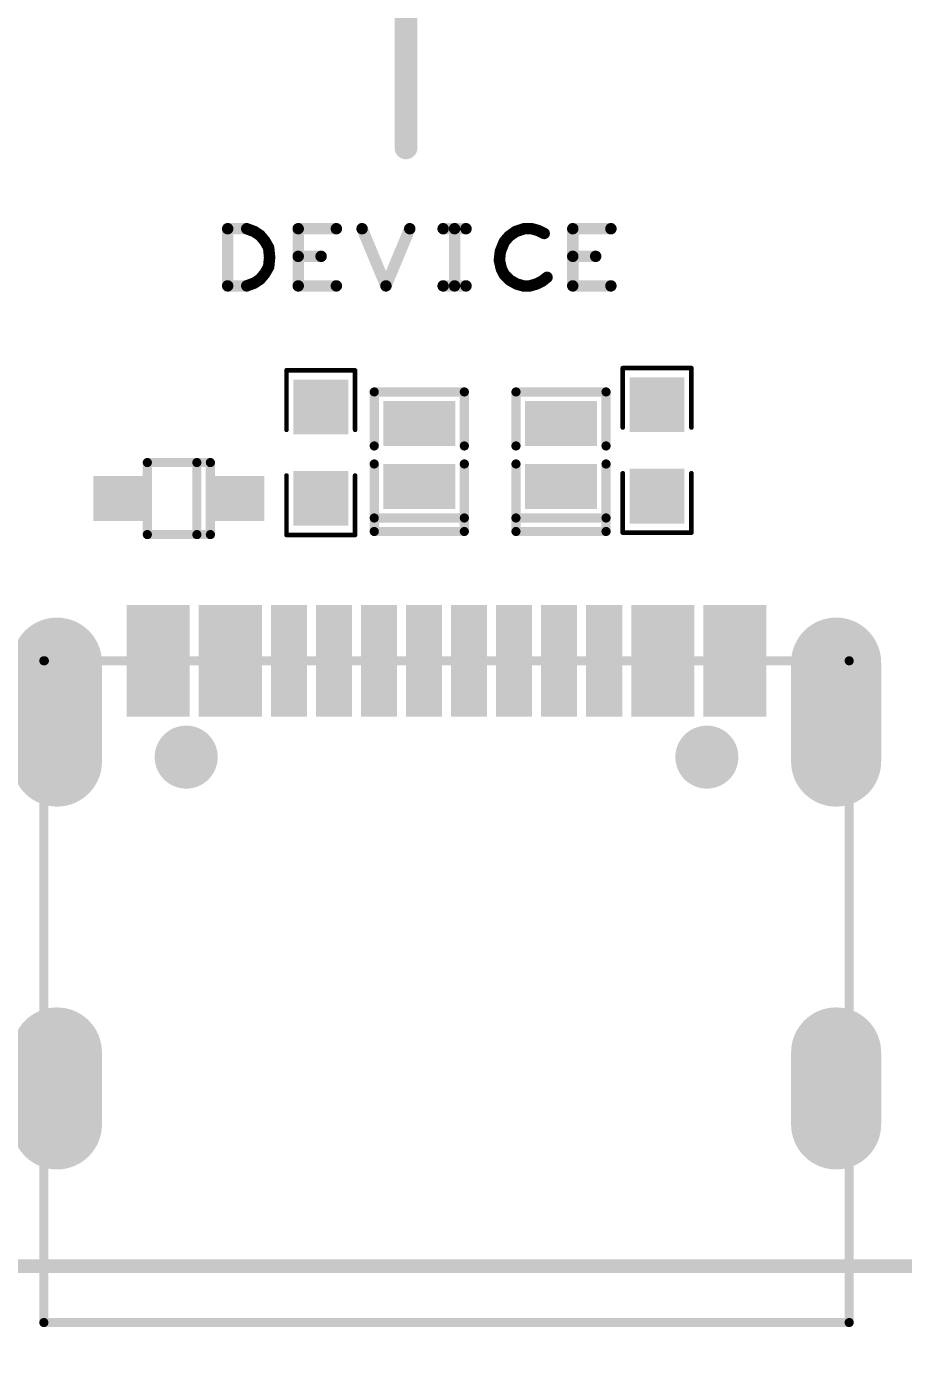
# Model space of a CAD drawing. Extents: x -13 to 102, y 0 to 99.
# Drawn here: x 21.75 to 31.49, y 9.54 to 24.27 of the extents above; entities that cross this region are included whole.
import ezdxf

# ---------------------------------------------------------------- set-up
doc = ezdxf.new("R2010")
doc.units = 0
doc.layers.get('0').update_dxf_attribs({"linetype": 'CONTINUOUS'})
doc.layers.get('DEFPOINTS').update_dxf_attribs({"linetype": 'CONTINUOUS'})
doc.layers.add('SILK_TOP_ART', color=251, linetype='CONTINUOUS')
doc.layers.add('SOLDER_TOP_ART', color=18, linetype='CONTINUOUS')
doc.layers.get('0').off()
doc.dimstyles.get("Standard").update_dxf_attribs({"dimtxt": 3, "dimasz": 3, "dimexe": 0.18, "dimexo": 0, "dimgap": 1.5, "dimtad": 0, "dimtih": 1, "dimtoh": 1, "dimzin": 0, "dimcen": 0.09, "dimazin": 3, "dimtfac": 1, "dimtofl": 0, "dimtmove": 0, "dimatfit": 3})

# ---------------------------------------------------------------- blocks, each defined once
blk = doc.blocks.new('ROUND_214')
at = {"const_width": 0.0508}
blk.add_lwpolyline([(-0.0254, 0, 1), (0.0254, 0, 1)], format="xyb", close=True, dxfattribs=at)
blk = doc.blocks.new('ROUND_159')
at = {"const_width": 0.0635}
blk.add_lwpolyline([(-0.03175, 0, 1), (0.03175, 0, 1)], format="xyb", close=True, dxfattribs=at)
blk = doc.blocks.new('ROUND_275')
at = {"const_width": 0.127}
blk.add_lwpolyline([(-0.0635, 0, 1), (0.0635, 0, 1)], format="xyb", close=True, dxfattribs=at)
blk = doc.blocks.new('ROUND_320')
at = {"const_width": 0.0254}
blk.add_lwpolyline([(-0.0127, 0, 1), (0.0127, 0, 1)], format="xyb", close=True, dxfattribs=at)
blk = doc.blocks.new('OBLONG_334')
at = {"const_width": 1}
blk.add_lwpolyline([(0, 0.55), (0, -0.55)], dxfattribs=at)
at = {"const_width": 0.5}
for points in [[(-0.25, 0.55, 1), (0.25, 0.55, 1)], [(-0.25, -0.55, 1), (0.25, -0.55, 1)]]:
    blk.add_lwpolyline(points, format="xyb", close=True, dxfattribs=at)
blk = doc.blocks.new('OBLONG_335')
at = {"const_width": 1}
blk.add_lwpolyline([(0, 0.4), (0, -0.4)], dxfattribs=at)
at = {"const_width": 0.5}
for points in [[(-0.25, 0.4, 1), (0.25, 0.4, 1)], [(-0.25, -0.4, 1), (0.25, -0.4, 1)]]:
    blk.add_lwpolyline(points, format="xyb", close=True, dxfattribs=at)
blk = doc.blocks.new('RECTANGLE_374')
blk.add_solid([(0.29, 0.25), (0.29, -0.25), (-0.29, 0.25), (-0.29, -0.25)])
blk = doc.blocks.new('RECTANGLE_356')
blk.add_solid([(0.2, 0.62), (0.2, -0.62), (-0.2, 0.62), (-0.2, -0.62)])
blk = doc.blocks.new('SQUARE_333')
blk.add_solid([(0.304, 0.304), (0.304, -0.304), (-0.304, 0.304), (-0.304, -0.304)])
blk = doc.blocks.new('ROUND_330')
at = {"const_width": 0.35}
blk.add_lwpolyline([(-0.175, 0, 1), (0.175, 0, 1)], format="xyb", close=True, dxfattribs=at)
blk = doc.blocks.new('RECTANGLE_339')
blk.add_solid([(0.4, 0.25), (0.4, -0.25), (-0.4, 0.25), (-0.4, -0.25)])
blk = doc.blocks.new('*U174')
at = {"layer": 'SOLDER_TOP_ART', "color": 0, "linetype": 'CONTINUOUS'}
blk.add_text('88.00', height=3, dxfattribs=at).set_placement((39.771, 0.605))
blk = doc.blocks.new('*D168')
at = {"layer": 'DEFPOINTS', "color": 0, "linetype": 'CONTINUOUS'}
for p in [(1, 82.538), (89, 61.962), (89, 2.079)]:
    blk.add_point(p, dxfattribs=at)
at = {"layer": 'SOLDER_TOP_ART', "color": 0, "linetype": 'CONTINUOUS'}
for p, q in [((1, 82.538), (1, 1.899)), ((89, 61.962), (89, 1.899)), ((4, 2.079), (38.441, 2.079)), ((86, 2.079), (51.559, 2.079))]:
    blk.add_line(p, q, dxfattribs=at)
for points in [[(4, 2.579), (4, 1.579), (1, 2.079)], [(86, 2.579), (86, 1.579), (89, 2.079)]]:
    blk.add_solid(points, dxfattribs=at)
at = {"layer": 'SOLDER_TOP_ART', "linetype": 'CONTINUOUS'}
blk.add_blockref('*U174', (0, 0), dxfattribs=at)

msp = doc.modelspace()

# ---------------------------------------------------------------- linework, layer by layer
at = {"layer": 'SILK_TOP_ART'}
for points, const_width in [([(25.9652, 24.8444), (25.9652, 22.9203)], 0.254), ([(23.9861, 21.3868), (23.9861, 22.0218)], 0.127), ([(23.9861, 22.0218), (24.1977, 22.0218)], 0.127), ([(24.1977, 22.0218), (24.2824, 21.99)], 0.127), ([(24.2824, 21.99), (24.3459, 21.9477)], 0.127), ([(24.3459, 21.9477), (24.3988, 21.8842)], 0.127), ([(24.3988, 21.8842), (24.4412, 21.8101)], 0.127), ([(24.7692, 21.3868), (24.7692, 22.0218)], 0.127), ([(24.7692, 22.0218), (25.1926, 22.0218)], 0.127), ([(25.4783, 22.0218), (25.7429, 21.3868)], 0.127), ([(25.7429, 21.3868), (26.0075, 22.0218)], 0.127), ([(26.3779, 22.0218), (26.6319, 22.0218)], 0.127), ([(26.5049, 22.0218), (26.5049, 21.3868)], 0.127), ([(27.1082, 21.9371), (27.0552, 21.8736)], 0.127), ([(27.1822, 21.99), (27.1082, 21.9371)], 0.127), ([(27.2775, 22.0218), (27.1822, 21.99)], 0.127), ([(27.3622, 22.0218), (27.2775, 22.0218)], 0.127), ([(27.4362, 22.0006), (27.3622, 22.0218)], 0.127), ([(27.4997, 21.9689), (27.4362, 22.0006)], 0.127), ([(27.8172, 21.3868), (27.8172, 22.0218)], 0.127), ([(27.8172, 22.0218), (28.2406, 22.0218)], 0.127), ([(24.4412, 21.8101), (24.4517, 21.7043)], 0.127), ([(27.0129, 21.7678), (27.0023, 21.6725)], 0.127), ([(27.0552, 21.8736), (27.0129, 21.7678)], 0.127), ([(24.4412, 21.5985), (24.3988, 21.5244)], 0.127), ([(24.4517, 21.7043), (24.4412, 21.5985)], 0.127), ([(25.0232, 21.7149), (24.7692, 21.7149)], 0.127), ([(27.0023, 21.6725), (27.0235, 21.5773)], 0.127), ([(28.0712, 21.7149), (27.8172, 21.7149)], 0.127), ([(24.3459, 21.4609), (24.2824, 21.4185)], 0.127), ([(24.3988, 21.5244), (24.3459, 21.4609)], 0.127), ([(27.0235, 21.5773), (27.0552, 21.5138)], 0.127), ([(27.0552, 21.5138), (27.1187, 21.4503)], 0.127), ([(27.1187, 21.4503), (27.1928, 21.408)], 0.127), ([(27.4151, 21.408), (27.4786, 21.4397)], 0.127), ([(27.4786, 21.4397), (27.5315, 21.482)], 0.127), ([(24.1977, 21.3868), (23.9861, 21.3868)], 0.127), ([(24.2824, 21.4185), (24.1977, 21.3868)], 0.127), ([(25.1926, 21.3868), (24.7692, 21.3868)], 0.127), ([(26.3779, 21.3868), (26.6319, 21.3868)], 0.127), ([(27.1928, 21.408), (27.2669, 21.3868)], 0.127), ([(27.2669, 21.3868), (27.341, 21.3868)], 0.127), ([(27.341, 21.3868), (27.4151, 21.408)], 0.127), ([(28.2406, 21.3868), (27.8172, 21.3868)], 0.127), ([(24.6388, 20.4486), (24.6388, 19.7882)], 0.0508), ([(25.4008, 20.4486), (24.6388, 20.4486)], 0.0508), ([(25.4008, 19.7882), (25.4008, 20.4486)], 0.0508), ([(28.3718, 20.474), (28.3718, 19.8136)], 0.0508), ([(29.1338, 20.474), (28.3718, 20.474)], 0.0508), ([(29.1338, 19.8136), (29.1338, 20.474)], 0.0508), ([(25.6133, 20.2089), (26.6133, 20.2089)], 0.1016), ([(25.6133, 19.6089), (25.6133, 20.2089)], 0.1016), ([(26.6133, 20.2089), (26.6133, 19.6089)], 0.1016), ([(27.1865, 20.2089), (28.1865, 20.2089)], 0.1016), ([(27.1865, 19.6089), (27.1865, 20.2089)], 0.1016), ([(28.1865, 20.2089), (28.1865, 19.6089)], 0.1016), ([(23.0942, 19.4246), (23.7942, 19.4246)], 0.1016), ([(23.0942, 18.6246), (23.0942, 19.4246)], 0.1016), ([(23.6442, 19.4246), (23.6442, 18.6246)], 0.1016), ([(23.7942, 19.4246), (23.7942, 18.6246)], 0.1016), ([(25.6133, 18.6589), (25.6133, 19.4089)], 0.1016), ([(26.6133, 19.4089), (26.6133, 18.6589)], 0.1016), ([(27.1865, 18.6589), (27.1865, 19.4089)], 0.1016), ([(28.1865, 19.4089), (28.1865, 18.6589)], 0.1016), ([(24.6388, 18.6198), (24.6388, 19.2802)], 0.0508), ([(25.4008, 19.2802), (25.4008, 18.6198)], 0.0508), ([(28.3718, 18.6452), (28.3718, 19.3056)], 0.0508), ([(29.1338, 19.3056), (29.1338, 18.6452)], 0.0508), ([(25.6133, 18.8089), (26.6133, 18.8089)], 0.1016), ([(27.1865, 18.8089), (28.1865, 18.8089)], 0.1016), ([(26.6133, 18.6589), (25.6133, 18.6589)], 0.1016), ([(28.1865, 18.6589), (27.1865, 18.6589)], 0.1016), ([(23.7942, 18.6246), (23.0942, 18.6246)], 0.1016), ([(25.4008, 18.6198), (24.6388, 18.6198)], 0.0508), ([(29.1338, 18.6452), (28.3718, 18.6452)], 0.0508), ([(21.9457, 17.223), (21.9457, 9.873)], 0.1016), ([(30.8857, 17.223), (21.9507, 17.223)], 0.1016), ([(30.8857, 9.873), (30.8857, 17.223)], 0.1016), ([(3, 10.5), (87, 10.5)], 0.1524), ([(21.9457, 9.873), (30.8857, 9.873)], 0.1016)]:
    msp.add_lwpolyline(points, dxfattribs=dict(at, const_width=const_width))
at = {"layer": 'SOLDER_TOP_ART', "const_width": 0.1524}
msp.add_lwpolyline([(3, 10.5), (87, 10.5)], dxfattribs=at)

# ---------------------------------------------------------------- block references
at = {"layer": 'SILK_TOP_ART'}
for name, p in [('ROUND_275', (25.9652, 22.9203)), ('ROUND_159', (23.9861, 22.0218)), ('ROUND_159', (24.1977, 22.0218)), ('ROUND_159', (24.2824, 21.99)), ('ROUND_159', (24.3459, 21.9477)), ('ROUND_159', (24.3988, 21.8842)), ('ROUND_159', (24.7692, 22.0218)), ('ROUND_159', (25.1926, 22.0218)), ('ROUND_159', (25.4783, 22.0218)), ('ROUND_159', (26.0075, 22.0218)), ('ROUND_159', (26.3779, 22.0218)), ('ROUND_159', (26.5049, 22.0218)), ('ROUND_159', (26.6319, 22.0218)), ('ROUND_159', (27.1082, 21.9371)), ('ROUND_159', (27.1822, 21.99)), ('ROUND_159', (27.2775, 22.0218)), ('ROUND_159', (27.3622, 22.0218)), ('ROUND_159', (27.4362, 22.0006)), ('ROUND_159', (27.4997, 21.9689)), ('ROUND_159', (27.8172, 22.0218)), ('ROUND_159', (28.2406, 22.0218)), ('ROUND_159', (24.4412, 21.8101)), ('ROUND_159', (27.0129, 21.7678)), ('ROUND_159', (27.0552, 21.8736)), ('ROUND_159', (24.4412, 21.5985)), ('ROUND_159', (24.4517, 21.7043)), ('ROUND_159', (24.7692, 21.7149)), ('ROUND_159', (25.0232, 21.7149)), ('ROUND_159', (27.0023, 21.6725)), ('ROUND_159', (27.8172, 21.7149)), ('ROUND_159', (28.0712, 21.7149)), ('ROUND_159', (24.3459, 21.4609)), ('ROUND_159', (24.3988, 21.5244)), ('ROUND_159', (27.0235, 21.5773)), ('ROUND_159', (27.0552, 21.5138)), ('ROUND_159', (27.1187, 21.4503)), ('ROUND_159', (27.4786, 21.4397)), ('ROUND_159', (27.5315, 21.482)), ('ROUND_159', (23.9861, 21.3868)), ('ROUND_159', (23.9861, 21.3868)), ('ROUND_159', (24.1977, 21.3868)), ('ROUND_159', (24.2824, 21.4185)), ('ROUND_159', (24.7692, 21.3868)), ('ROUND_159', (25.1926, 21.3868)), ('ROUND_159', (25.7429, 21.3868)), ('ROUND_159', (26.3779, 21.3868)), ('ROUND_159', (26.5049, 21.3868)), ('ROUND_159', (26.6319, 21.3868)), ('ROUND_159', (27.1928, 21.408)), ('ROUND_159', (27.2669, 21.3868)), ('ROUND_159', (27.341, 21.3868)), ('ROUND_159', (27.4151, 21.408)), ('ROUND_159', (27.8172, 21.3868)), ('ROUND_159', (28.2406, 21.3868)), ('ROUND_320', (24.6388, 20.4486)), ('ROUND_320', (24.6388, 20.4486)), ('ROUND_320', (25.4008, 20.4486)), ('ROUND_320', (25.4008, 20.4486)), ('ROUND_320', (28.3718, 20.474)), ('ROUND_320', (28.3718, 20.474)), ('ROUND_320', (29.1338, 20.474)), ('ROUND_320', (29.1338, 20.474)), ('ROUND_214', (25.6133, 20.2089)), ('ROUND_214', (25.6133, 20.2089)), ('ROUND_214', (26.6133, 20.2089)), ('ROUND_214', (26.6133, 20.2089)), ('ROUND_214', (27.1865, 20.2089)), ('ROUND_214', (27.1865, 20.2089)), ('ROUND_214', (28.1865, 20.2089)), ('ROUND_214', (28.1865, 20.2089)), ('ROUND_320', (24.6388, 19.7882)), ('ROUND_320', (25.4008, 19.7882)), ('ROUND_320', (28.3718, 19.8136)), ('ROUND_320', (29.1338, 19.8136)), ('ROUND_214', (25.6133, 19.6089)), ('ROUND_214', (26.6133, 19.6089)), ('ROUND_214', (27.1865, 19.6089)), ('ROUND_214', (28.1865, 19.6089)), ('ROUND_214', (23.0942, 19.4246)), ('ROUND_214', (23.0942, 19.4246)), ('ROUND_214', (23.6442, 19.4246)), ('ROUND_214', (23.7942, 19.4246)), ('ROUND_214', (23.7942, 19.4246)), ('ROUND_214', (25.6133, 19.4089)), ('ROUND_214', (26.6133, 19.4089)), ('ROUND_214', (27.1865, 19.4089)), ('ROUND_214', (28.1865, 19.4089)), ('ROUND_320', (24.6388, 19.2802)), ('ROUND_320', (25.4008, 19.2802)), ('ROUND_320', (28.3718, 19.3056)), ('ROUND_320', (29.1338, 19.3056)), ('ROUND_214', (25.6133, 18.8089)), ('ROUND_214', (26.6133, 18.8089)), ('ROUND_214', (27.1865, 18.8089)), ('ROUND_214', (28.1865, 18.8089)), ('ROUND_214', (25.6133, 18.6589)), ('ROUND_214', (25.6133, 18.6589)), ('ROUND_214', (26.6133, 18.6589)), ('ROUND_214', (26.6133, 18.6589)), ('ROUND_214', (27.1865, 18.6589)), ('ROUND_214', (27.1865, 18.6589)), ('ROUND_214', (28.1865, 18.6589)), ('ROUND_214', (28.1865, 18.6589)), ('ROUND_214', (23.0942, 18.6246)), ('ROUND_214', (23.0942, 18.6246)), ('ROUND_214', (23.6442, 18.6246)), ('ROUND_214', (23.7942, 18.6246)), ('ROUND_214', (23.7942, 18.6246)), ('ROUND_320', (24.6388, 18.6198)), ('ROUND_320', (24.6388, 18.6198)), ('ROUND_320', (25.4008, 18.6198)), ('ROUND_320', (25.4008, 18.6198)), ('ROUND_320', (28.3718, 18.6452)), ('ROUND_320', (28.3718, 18.6452)), ('ROUND_320', (29.1338, 18.6452)), ('ROUND_320', (29.1338, 18.6452)), ('ROUND_214', (21.9457, 17.223)), ('ROUND_214', (21.9507, 17.223)), ('ROUND_214', (30.8857, 17.223)), ('ROUND_214', (30.8857, 17.223)), ('ROUND_214', (21.9457, 9.873)), ('ROUND_214', (21.9457, 9.873)), ('ROUND_214', (30.8857, 9.873)), ('ROUND_214', (30.8857, 9.873))]:
    msp.add_blockref(name, p, dxfattribs=at)
at = {"layer": 'SOLDER_TOP_ART'}
for name, p in [('SQUARE_333', (25.0198, 20.0422)), ('SQUARE_333', (28.7528, 20.0676)), ('RECTANGLE_339', (26.1133, 19.8589)), ('RECTANGLE_339', (27.6865, 19.8589)), ('SQUARE_333', (25.0198, 19.0262)), ('RECTANGLE_339', (26.1133, 19.1589)), ('RECTANGLE_339', (27.6865, 19.1589)), ('SQUARE_333', (28.7528, 19.0516)), ('RECTANGLE_374', (22.7842, 19.0246)), ('RECTANGLE_374', (24.1042, 19.0246)), ('RECTANGLE_356', (23.0657, 17.223)), ('RECTANGLE_356', (23.3657, 17.223)), ('RECTANGLE_356', (23.8657, 17.223)), ('RECTANGLE_356', (24.1657, 17.223)), ('RECTANGLE_356', (24.6657, 17.223)), ('RECTANGLE_356', (25.1657, 17.223)), ('RECTANGLE_356', (25.6657, 17.223)), ('RECTANGLE_356', (26.1657, 17.223)), ('RECTANGLE_356', (26.6657, 17.223)), ('RECTANGLE_356', (27.1657, 17.223)), ('RECTANGLE_356', (27.6657, 17.223)), ('RECTANGLE_356', (28.1657, 17.223)), ('RECTANGLE_356', (28.6657, 17.223)), ('RECTANGLE_356', (28.9657, 17.223)), ('RECTANGLE_356', (29.4657, 17.223)), ('RECTANGLE_356', (29.7657, 17.223)), ('OBLONG_334', (22.0907, 16.653)), ('OBLONG_334', (30.7407, 16.653)), ('ROUND_330', (23.5257, 16.153)), ('ROUND_330', (29.3057, 16.153)), ('OBLONG_335', (22.0907, 12.473)), ('OBLONG_335', (30.7407, 12.473))]:
    msp.add_blockref(name, p, dxfattribs=at)

# ---------------------------------------------------------------- dimensions: what is measured, and where the dimension line sits
at = {"layer": 'SOLDER_TOP_ART', "linetype": 'CONTINUOUS'}
dim = msp.add_linear_dim(base=(89, 2.079174), p1=(1, 82.5381), p2=(89, 61.9619), dimstyle='Standard', dxfattribs=at)
dim.commit()
dim.dimension.update_dxf_attribs({"geometry": '*D168', "text_midpoint": (45, 2.079174)})

doc.saveas('drawing.dxf')
